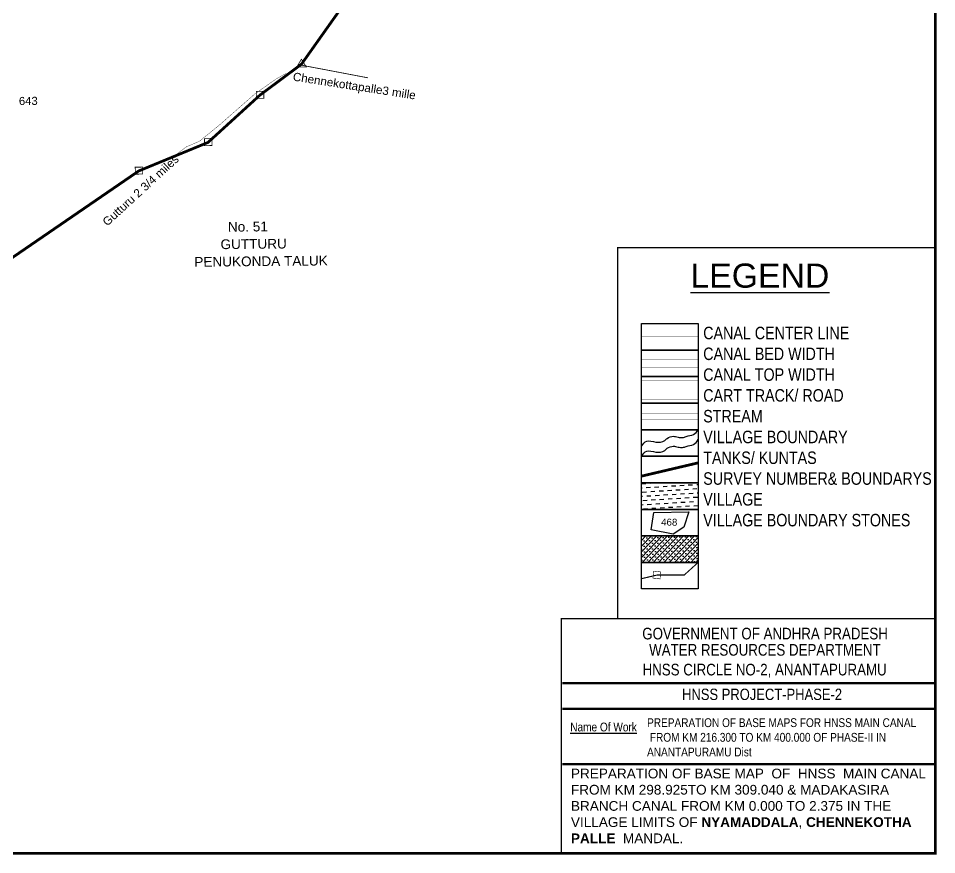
# Model space of a CAD drawing. Header units: feet. Extents: x 773755 to 783780, y 1571901 to 1585357.
# Drawn here: x 780373 to 783683, y 1571901 to 1574914 of the extents above; entities that cross this region are included whole.
import ezdxf
from ezdxf.enums import TextEntityAlignment as Align

# ---------------------------------------------------------------- set-up
doc = ezdxf.new("R2010")
doc.units = ezdxf.units.FT
doc.header["$LTSCALE"] = 15
doc.header["$MEASUREMENT"] = 0
doc.linetypes.add('ACAD_ISO02W100', pattern=[15, 12, -3])
doc.linetypes.add('HIDDEN2', pattern=[0.1875, 0.125, -0.0625])
for name, color, linetype in [('CANAL1', 7, 'Continuous'), ('CSMark', 72, 'Continuous'), ('FRAME 025', 7, 'Continuous'), ('PAPER SIZE', 10, 'Continuous'), ('PLOT NO', 7, 'Continuous'), ('ROADS', 6, 'Continuous'), ('TABLE', 7, 'Continuous'), ('tank', 4, 'Continuous'), ('TITLEBLOCK', 7, 'Continuous'), ('VILLAGE', 30, 'Continuous'), ('VILLAGE STONES', 240, 'Continuous')]:
    doc.layers.add(name, color=color, linetype=linetype)
doc.layers.add('VILLAGE BOUNDRY', color=5, linetype='HIDDEN2', lineweight=100)
doc.styles.add('A', font='arial.ttf')
doc.styles.add('ARIALN', font='ARIALN.TTF')
doc.styles.get("Standard").update_dxf_attribs({"font": 'arial.ttf'})
doc.linetypes.add('DOTS', pattern='A,1e-06,-3,["●",Standard,S=3,R=0,X=-1.25,Y=-1.25],-3', length=6.000001)

msp = doc.modelspace()

# ---------------------------------------------------------------- hatches: boundary and pattern name
at = {"layer": 'tank'}
h = msp.add_hatch(dxfattribs=at)
h.set_pattern_fill('DASH', color=256, scale=121.505087, angle=3.5405, style=0)
h.set_pattern_definition([(3.5405362, (9336.385, -123891.193), (14.2212084, 16.09708578), [15.18813582, -15.18813582])])
h.paths.add_polyline_path([(782619.3, 1573240.6), (782823.3, 1573240.6), (782823.3, 1573144.9), (782619.3, 1573144.9)])
at = {"layer": 'VILLAGE', "linetype": 'Continuous'}
h = msp.add_hatch(dxfattribs=at)
h.set_pattern_fill('SACNCR', color=256, scale=150, angle=1.5303, style=0)
h.set_pattern_definition([(46.5303199, (9004.004, -15439.733), (-10.20569814, 9.6745869), []), (46.5303199, (9013.944, -15439.468), (-10.20569814, 9.6745869), [0, -14.0625])])
h.paths.add_polyline_path([(782619.3, 1573049.3), (782823.3, 1573049.3), (782823.3, 1572953.6), (782619.3, 1572953.6)])

# ---------------------------------------------------------------- linework, layer by layer
at = {"layer": 'CANAL1', "color": 1, "linetype": 'HIDDEN2', "ltscale": 100, "const_width": 1}
msp.add_lwpolyline([(782619.3, 1573766.8), (782823.3, 1573766.8)], dxfattribs=at)
at = {"layer": 'CANAL1', "color": 5, "ltscale": 100, "const_width": 1}
for points in [[(782823.3, 1573686.1), (782619.3, 1573686.1)], [(782823.3, 1573656.1), (782619.3, 1573656.1)]]:
    msp.add_lwpolyline(points, dxfattribs=at)
at = {"layer": 'CANAL1', "color": 1, "ltscale": 100, "const_width": 1}
for points in [[(782823.3, 1573610.4), (782619.3, 1573610.4)], [(782823.3, 1573540.4), (782619.3, 1573540.4)]]:
    msp.add_lwpolyline(points, dxfattribs=at)
at = {"layer": 'CSMark', "color": 5, "const_width": 5}
for points in [[(783677.9, 1572750.9), (782533, 1572750.9), (782533, 1574087.5), (783677.9, 1574087.5)], [(783678.2, 1572750.9), (782330.8, 1572750.9), (782330.8, 1571905.9), (783678.2, 1571905.9)]]:
    msp.add_lwpolyline(points, close=True, dxfattribs=at)
at = {"layer": 'FRAME 025', "lineweight": -3, "const_width": 8.16}
for points in [[(782334.5, 1572519.1), (783677.9, 1572519.1)], [(782334.5, 1572426.5), (783677.9, 1572426.5)], [(782334.5, 1572226.7), (783677.9, 1572226.7)]]:
    msp.add_lwpolyline(points, dxfattribs=at)
at = {"layer": 'PAPER SIZE', "color": 5, "const_width": 10}
msp.add_lwpolyline([(773759.7, 1584608.3), (783677.9, 1584608.3), (783677.9, 1571905.9), (773759.7, 1571905.9)], close=True, dxfattribs=at)
at = {"layer": 'PLOT NO'}
for points in [[(782619.3, 1573814.6), (782823.3, 1573814.6), (782823.3, 1573718.9), (782619.3, 1573718.9)], [(782619.3, 1573718.9), (782823.3, 1573718.9), (782823.3, 1573623.3), (782619.3, 1573623.3)], [(782619.3, 1573623.3), (782823.3, 1573623.3), (782823.3, 1573527.6), (782619.3, 1573527.6)], [(782619.3, 1573527.6), (782823.3, 1573527.6), (782823.3, 1573431.9), (782619.3, 1573431.9)], [(782619.3, 1573431.9), (782823.3, 1573431.9), (782823.3, 1573336.3), (782619.3, 1573336.3)], [(782619.3, 1573336.3), (782823.3, 1573336.3), (782823.3, 1573240.6), (782619.3, 1573240.6)], [(782619.3, 1573240.6), (782823.3, 1573240.6), (782823.3, 1573144.9), (782619.3, 1573144.9)], [(782619.3, 1573144.9), (782823.3, 1573144.9), (782823.3, 1573049.3), (782619.3, 1573049.3)], [(782619.3, 1573049.3), (782823.3, 1573049.3), (782823.3, 1572953.6), (782619.3, 1572953.6)], [(782619.3, 1572953.6), (782823.3, 1572953.6), (782823.3, 1572858), (782619.3, 1572858)]]:
    msp.add_lwpolyline(points, close=True, dxfattribs=at)
msp.add_lwpolyline([(782653.5, 1573070.6), (782663.9, 1573133.7), (782789.9, 1573136.5), (782771.7, 1573081.2), (782733.7, 1573055.9), (782653.5, 1573070.6)], dxfattribs=at)
at = {"layer": 'PLOT NO', "color": 4}
for points in [[(782619.3, 1573372.7), (782638, 1573390.8), (782670.8, 1573387), (782702.8, 1573393.1), (782712.2, 1573400.7), (782733.8, 1573408), (782750.9, 1573405.2), (782767.6, 1573403.5), (782780.3, 1573407.5), (782806.8, 1573414.6), (782823.3, 1573431.9)], [(782619.3, 1573336.9), (782638, 1573354.9), (782670.8, 1573351.1), (782702.8, 1573357.2), (782712.2, 1573364.8), (782733.8, 1573372.2), (782750.9, 1573369.4), (782767.6, 1573367.6), (782780.3, 1573371.7), (782806.8, 1573378.8), (782823.3, 1573396.1)]]:
    msp.add_spline(points, degree=3, dxfattribs=at)
at = {"layer": 'ROADS', "linetype": 'HIDDEN2', "ltscale": 10, "const_width": 1.2}
for points in [[(780941, 1574422.4), (780978.4, 1574450.6), (781026.5, 1574471.5), (781098.4, 1574529.9), (781224.9, 1574640.9), (781303.5, 1574696.3), (781335.5, 1574713.8), (781345.2, 1574712.6)], [(782619.3, 1573469.8), (782823.3, 1573469.8)]]:
    msp.add_lwpolyline(points, dxfattribs=at)
at = {"layer": 'ROADS', "linetype": 'DOTS', "lineweight": -3, "ltscale": 0.3, "const_width": 1}
msp.add_lwpolyline([(782619.3, 1573489.8), (782823.3, 1573489.8)], dxfattribs=at)
at = {"layer": 'VILLAGE BOUNDRY', "lineweight": -2, "ltscale": 10, "const_width": 10}
for points in [[(781891.8, 1575451.6), (781393.8, 1574748.8), (781244, 1574637.2), (781056.9, 1574466.8), (780807.4, 1574364.1), (779939.7, 1573769.4)], [(782619.3, 1573264.5), (782823.3, 1573312.4)]]:
    msp.add_lwpolyline(points, dxfattribs=at)
at = {"layer": 'VILLAGE BOUNDRY', "linetype": 'ACAD_ISO02W100', "lineweight": -2, "const_width": 2.92}
msp.add_lwpolyline([(781391.9, 1574745.5), (781633.7, 1574699.5)], dxfattribs=at)
at = {"layer": 'VILLAGE BOUNDRY', "linetype": 'ACAD_ISO02W100', "ltscale": 2, "const_width": 4}
msp.add_lwpolyline([(782619.3, 1572895.1), (782675.7, 1572908.3), (782773.3, 1572908.3), (782823.3, 1572953.6)], dxfattribs=at)
at = {"layer": 'VILLAGE STONES', "const_width": 2.92}
msp.add_lwpolyline([(781393.6, 1574766.7), (781376.7, 1574738.2), (781411.2, 1574738.6), (781393.6, 1574766.7)], dxfattribs=at)
at = {"layer": 'VILLAGE STONES'}
for points, const_width in [([(781231.2, 1574650.9), (781257.9, 1574651.1), (781258.2, 1574626), (781231.5, 1574625.7)], 2.92), ([(781044.2, 1574480.5), (781070.9, 1574480.8), (781071.2, 1574455.6), (781044.4, 1574455.3)], 2.92), ([(780794.6, 1574377.8), (780821.4, 1574378), (780821.6, 1574352.9), (780794.9, 1574352.6)], 2.92), ([(782663.5, 1572922.3), (782688.8, 1572919.5), (782686, 1572894.3), (782660.7, 1572897.1)], 2.03)]:
    msp.add_lwpolyline(points, close=True, dxfattribs=dict(at, const_width=const_width))

# ---------------------------------------------------------------- texts
at = {"layer": 'PLOT NO'}
for s, rotation, p in [('Chennekottapalle3 mille', 351.1904, (781361.2, 1574689.9)), ('Gutturu 2 3/4 miles', 42.5268, (780693.6, 1574163.4))]:
    msp.add_text(s, height=30, rotation=rotation, dxfattribs=at).set_placement(p)
for s, height, rotation, p in [('643', 29.16, 0.5858, (780409.2, 1574616.4)), ('468', 25, 358.6877, (782719.3, 1573098.9))]:
    msp.add_text(s, height=height, rotation=rotation, dxfattribs=at).set_placement(p, align=Align.MIDDLE_CENTER)
at = {"layer": 'TABLE', "extrusion": (0.000201441, 0.004807, 0.999988), "style": 'A'}
msp.add_text('%%ULEGEND', height=87.15, rotation=359.9999, dxfattribs=at).set_placement((783045.9, 1573968.1, 7723.6), align=Align.MIDDLE)
at = {"layer": 'TITLEBLOCK', "extrusion": (0.000201441, 0.004807, 0.999988), "style": 'ARIALN'}
for s, height, p in [('GOVERNMENT OF ANDHRA PRADESH ', 41.901, (782621.9, 1572657.5, 7710.8)), ('WATER RESOURCES DEPARTMENT  ', 41.901, (782646.8, 1572598.8, 7710.1)), ('HNSS CIRCLE NO-2, ANANTAPURAMU', 41.901, (782623.1, 1572527.7, 7709.7)), ('HNSS PROJECT-PHASE-2', 40.805, (782765.5, 1572439.1, 7711.5)), ('%%UName Of Work', 31.684, (782362.5, 1572326, 7711.9))]:
    msp.add_text(s, height=height, rotation=359.9999, dxfattribs=at).set_placement(p)
at = {"layer": 'TITLEBLOCK', "extrusion": (0.000201441, 0.004807, 0.999988), "attachment_point": 1, "text_direction": (1, -1e-06, -0.000201), "style": 'ARIALN'}
for s, insert, char_height, width in [('CANAL CENTER LINE \\PCANAL BED WIDTH {\\H1.5288x; }\\PCANAL TOP WIDTH {\\H1.3525x; }\\PCART TRACK/ ROAD{\\H1.4113x; }\\PSTREAM {\\H1.3917x; }\\PVILLAGE BOUNDARY{\\H1.3982x; }\\PTANKS/ KUNTAS{\\H1.3961x; }\\PSURVEY NUMBER& BOUNDARYS{\\H1.3968x; }\\PVILLAGE{\\H1.3966x; }\\PVILLAGE BOUNDARY STONES{\\H1.3966x; }', (782841.7, 1573802.7), 44.934, 942.081), ('PREPARATION OF BASE MAPS FOR HNSS MAIN CANAL\\P FROM KM 216.300 TO KM 400.000 OF PHASE-II IN ANANTAPURAMU Dist', (782639.3, 1572392.2, -3.7), 31.684, 1022.728), ('{\\fArial|b0|i0|c0|p34;PREPARATION OF BASE MAP  OF  HNSS  MAIN CANAL  FROM KM \\C1;298.925\\C256;TO KM \\C1;309.040 & MADAKASIRA BRANCH CANAL FROM KM 0.000 TO 2.375 \\C256;IN THE VILLAGE LIMITS OF \\fArial|b1|i0|c0|p34;NYAMADDALA\\fArial|b0|i0|c0|p34;, \\fArial|b1|i0|c0|p34;CHENNEKOTHA PALLE\\fArial|b0|i0|c0|p34;  MANDAL.}', (782364.9, 1572210.6), 35, 1336.267)]:
    msp.add_mtext(s, dxfattribs=dict(at, insert=insert, char_height=char_height, width=width))
at = {"layer": 'VILLAGE STONES'}
for s, p in [('         No. 51', (781006.5, 1574143.9)), ('       GUTTURU', (781007.1, 1574081.4)), ('PENUKONDA TALUK', (781007.8, 1574018.9))]:
    msp.add_text(s, height=35, rotation=0.5858, dxfattribs=at).set_placement(p)

doc.saveas('drawing.dxf')
